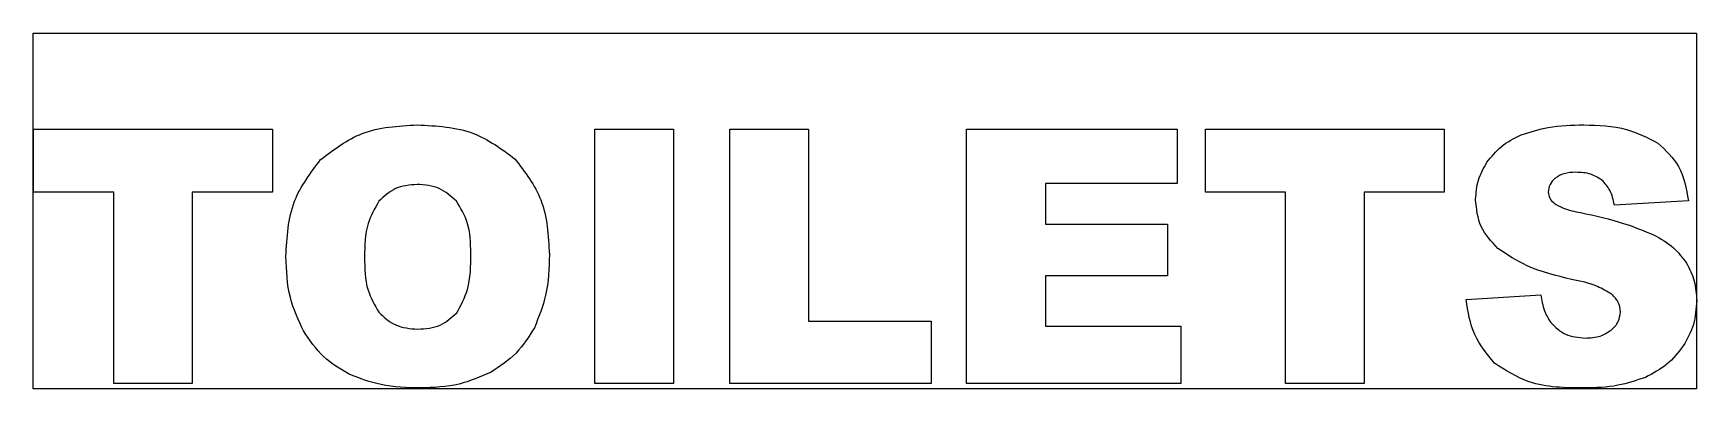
# Model space of a CAD drawing. Header units: millimetres. Extents: x -70 to -23.2, y -1 to 9.
import ezdxf

# ---------------------------------------------------------------- set-up
doc = ezdxf.new("R2010")
doc.units = ezdxf.units.MM
doc.layers.get('0').update_dxf_attribs({"linetype": 'CONTINUOUS'})

msp = doc.modelspace()

# ---------------------------------------------------------------- linework, layer by layer
for p, q in [((-69.99, 6.3), (-63.266, 6.3)), ((-69.99, 4.533), (-69.99, 6.3)), ((-63.266, 6.3), (-63.266, 4.533)), ((-54.189, 6.3), (-51.972, 6.3)), ((-54.189, -0.858), (-54.189, 6.3)), ((-51.972, 6.3), (-51.972, -0.858)), ((-50.386, 6.3), (-48.174, 6.3)), ((-50.386, -0.858), (-50.386, 6.3)), ((-48.174, 6.3), (-48.174, 0.905)), ((-43.72, 6.3), (-37.793, 6.3)), ((-43.72, -0.858), (-43.72, 6.3)), ((-37.793, 6.3), (-37.793, 4.772)), ((-36.997, 6.3), (-30.273, 6.3)), ((-36.997, 4.533), (-36.997, 6.3)), ((-30.273, 6.3), (-30.273, 4.533)), ((-37.793, 4.772), (-41.504, 4.772)), ((-41.504, 4.772), (-41.504, 3.634)), ((-67.734, 4.533), (-69.99, 4.533)), ((-67.734, -0.858), (-67.734, 4.533)), ((-63.266, 4.533), (-65.522, 4.533)), ((-65.522, 4.533), (-65.522, -0.858)), ((-34.741, 4.533), (-36.997, 4.533)), ((-34.741, -0.858), (-34.741, 4.533)), ((-30.273, 4.533), (-32.529, 4.533)), ((-32.529, 4.533), (-32.529, -0.858)), ((-23.398, 4.289), (-25.483, 4.166)), ((-41.504, 3.634), (-38.061, 3.634)), ((-38.061, 3.634), (-38.061, 2.174)), ((-38.061, 2.174), (-41.504, 2.174)), ((-41.504, 2.174), (-41.504, 0.763)), ((-29.658, 1.51), (-27.553, 1.642)), ((-48.174, 0.905), (-44.721, 0.905)), ((-44.721, 0.905), (-44.721, -0.858)), ((-41.504, 0.763), (-37.685, 0.763)), ((-37.685, 0.763), (-37.685, -0.858)), ((-65.522, -0.858), (-67.734, -0.858)), ((-51.972, -0.858), (-54.189, -0.858)), ((-44.721, -0.858), (-50.386, -0.858)), ((-37.685, -0.858), (-43.72, -0.858)), ((-32.529, -0.858), (-34.741, -0.858))]:
    msp.add_line(p, q)
msp.add_lwpolyline([(-23.174, -1), (-70, -1), (-70, 9), (-23.174, 9)], close=True)
for points, knots in [([(-61.909, 5.446), (-61.535, 5.73), (-60.734, 6.339), (-59.726, 6.393), (-59.189, 6.422)], [0, 0, 0, 0, 0.1378827, 0.2949431, 0.2949431, 0.2949431, 0.2949431]), ([(-59.189, 6.422), (-58.642, 6.396), (-57.625, 6.347), (-56.811, 5.742), (-56.435, 5.463)], [0, 0, 0, 0, 0.1600112, 0.2975293, 0.2975293, 0.2975293, 0.2975293]), ([(-29.07, 5.37), (-28.945, 5.527), (-28.683, 5.856), (-28.305, 6.043), (-28.108, 6.142)], [0, 0, 0, 0, 0.0593599, 0.1246566, 0.1246566, 0.1246566, 0.1246566]), ([(-28.108, 6.142), (-27.856, 6.223), (-27.285, 6.408), (-26.684, 6.417), (-26.347, 6.422)], [0, 0, 0, 0, 0.07897, 0.1791308, 0.1791308, 0.1791308, 0.1791308]), ([(-26.347, 6.422), (-25.936, 6.413), (-25.198, 6.396), (-24.544, 6.06), (-24.255, 5.912)], [0, 0, 0, 0, 0.1215817, 0.2178343, 0.2178343, 0.2178343, 0.2178343]), ([(-24.255, 5.912), (-24.038, 5.706), (-23.573, 5.263), (-23.459, 4.628), (-23.398, 4.289)], [0, 0, 0, 0, 0.0875673, 0.1878824, 0.1878824, 0.1878824, 0.1878824]), ([(-62.886, 2.716), (-62.857, 3.256), (-62.803, 4.267), (-62.193, 5.071), (-61.909, 5.446)], [0, 0, 0, 0, 0.157784, 0.2958736, 0.2958736, 0.2958736, 0.2958736]), ([(-56.435, 5.463), (-56.154, 5.094), (-55.55, 4.303), (-55.497, 3.307), (-55.469, 2.775)], [0, 0, 0, 0, 0.1360976, 0.2916128, 0.2916128, 0.2916128, 0.2916128]), ([(-29.389, 4.328), (-29.375, 4.51), (-29.346, 4.881), (-29.163, 5.205), (-29.07, 5.37)], [0, 0, 0, 0, 0.0542424, 0.1102383, 0.1102383, 0.1102383, 0.1102383]), ([(-59.194, 4.748), (-59.405, 4.729), (-59.817, 4.694), (-60.12, 4.412), (-60.268, 4.274)], [0, 0, 0, 0, 0.0614542, 0.1204632, 0.1204632, 0.1204632, 0.1204632]), ([(-58.088, 4.281), (-58.24, 4.417), (-58.554, 4.699), (-58.976, 4.731), (-59.194, 4.748)], [0, 0, 0, 0, 0.0594176, 0.1230555, 0.1230555, 0.1230555, 0.1230555]), ([(-27.148, 4.926), (-27.205, 4.869), (-27.316, 4.759), (-27.335, 4.604), (-27.344, 4.528)], [0, 0, 0, 0, 0.02330624, 0.04551708, 0.04551708, 0.04551708, 0.04551708]), ([(-26.567, 5.089), (-26.683, 5.086), (-26.891, 5.08), (-27.069, 4.973), (-27.148, 4.926)], [0, 0, 0, 0, 0.03405986, 0.06127394, 0.06127394, 0.06127394, 0.06127394]), ([(-25.832, 4.87), (-25.935, 4.934), (-26.159, 5.073), (-26.424, 5.084), (-26.567, 5.089)], [0, 0, 0, 0, 0.03570744, 0.07787585, 0.07787585, 0.07787585, 0.07787585]), ([(-25.483, 4.166), (-25.513, 4.312), (-25.569, 4.578), (-25.75, 4.779), (-25.832, 4.87)], [0, 0, 0, 0, 0.04368928, 0.07976436, 0.07976436, 0.07976436, 0.07976436]), ([(-60.268, 4.274), (-60.386, 4.069), (-60.662, 3.587), (-60.669, 3.028), (-60.674, 2.707)], [0, 0, 0, 0, 0.0698287, 0.164246, 0.164246, 0.164246, 0.164246]), ([(-57.68, 2.804), (-57.686, 3.104), (-57.697, 3.634), (-57.97, 4.085), (-58.088, 4.281)], [0, 0, 0, 0, 0.0880553, 0.1556135, 0.1556135, 0.1556135, 0.1556135]), ([(-28.764, 2.946), (-28.947, 3.139), (-29.313, 3.528), (-29.364, 4.06), (-29.389, 4.328)], [0, 0, 0, 0, 0.0774431, 0.1555598, 0.1555598, 0.1555598, 0.1555598]), ([(-27.344, 4.528), (-27.335, 4.471), (-27.318, 4.35), (-27.229, 4.265), (-27.182, 4.22)], [0, 0, 0, 0, 0.01672764, 0.03562372, 0.03562372, 0.03562372, 0.03562372]), ([(-27.182, 4.22), (-27.096, 4.171), (-26.865, 4.039), (-26.604, 3.988), (-26.44, 3.957)], [0, 0, 0, 0, 0.02970099, 0.07920799, 0.07920799, 0.07920799, 0.07920799]), ([(-26.44, 3.957), (-26.021, 3.866), (-25.31, 3.712), (-24.638, 3.437), (-24.363, 3.324)], [0, 0, 0, 0, 0.1283589, 0.2175343, 0.2175343, 0.2175343, 0.2175343]), ([(-24.363, 3.324), (-24.171, 3.217), (-23.811, 3.015), (-23.565, 2.685), (-23.449, 2.531)], [0, 0, 0, 0, 0.0649706, 0.1221626, 0.1221626, 0.1221626, 0.1221626]), ([(-26.689, 2.077), (-27.117, 2.177), (-27.859, 2.351), (-28.495, 2.768), (-28.764, 2.946)], [0, 0, 0, 0, 0.1303231, 0.2265221, 0.2265221, 0.2265221, 0.2265221]), ([(-62.392, 0.626), (-62.536, 0.935), (-62.844, 1.596), (-62.871, 2.326), (-62.886, 2.716)], [0, 0, 0, 0, 0.1010097, 0.216659, 0.216659, 0.216659, 0.216659]), ([(-60.674, 2.707), (-60.669, 2.388), (-60.662, 1.832), (-60.388, 1.353), (-60.271, 1.149)], [0, 0, 0, 0, 0.0936825, 0.1632117, 0.1632117, 0.1632117, 0.1632117]), ([(-58.071, 1.139), (-57.958, 1.351), (-57.683, 1.867), (-57.681, 2.457), (-57.68, 2.804)], [0, 0, 0, 0, 0.0711326, 0.1732851, 0.1732851, 0.1732851, 0.1732851]), ([(-55.469, 2.775), (-55.479, 2.389), (-55.499, 1.677), (-55.768, 1.018), (-55.891, 0.717)], [0, 0, 0, 0, 0.1146839, 0.2116196, 0.2116196, 0.2116196, 0.2116196]), ([(-23.449, 2.531), (-23.366, 2.367), (-23.197, 2.034), (-23.175, 1.661), (-23.164, 1.471)], [0, 0, 0, 0, 0.0545534, 0.1107948, 0.1107948, 0.1107948, 0.1107948]), ([(-25.556, 1.662), (-25.689, 1.739), (-26.041, 1.942), (-26.441, 2.025), (-26.689, 2.077)], [0, 0, 0, 0, 0.0458128, 0.1213033, 0.1213033, 0.1213033, 0.1213033]), ([(-28.862, -0.277), (-29.071, -0.022), (-29.5, 0.499), (-29.605, 1.168), (-29.658, 1.51)], [0, 0, 0, 0, 0.0969762, 0.1988519, 0.1988519, 0.1988519, 0.1988519]), ([(-27.553, 1.642), (-27.529, 1.488), (-27.486, 1.209), (-27.34, 0.968), (-27.275, 0.861)], [0, 0, 0, 0, 0.04634253, 0.08363875, 0.08363875, 0.08363875, 0.08363875]), ([(-25.312, 1.164), (-25.324, 1.255), (-25.349, 1.448), (-25.485, 1.588), (-25.556, 1.662)], [0, 0, 0, 0, 0.0270644, 0.0568065, 0.0568065, 0.0568065, 0.0568065]), ([(-23.164, 1.471), (-23.18, 1.246), (-23.212, 0.794), (-23.434, 0.4), (-23.545, 0.202)], [0, 0, 0, 0, 0.0668437, 0.1340112, 0.1340112, 0.1340112, 0.1340112]), ([(-60.271, 1.149), (-60.121, 1.011), (-59.812, 0.726), (-59.391, 0.692), (-59.175, 0.675)], [0, 0, 0, 0, 0.0593507, 0.1225427, 0.1225427, 0.1225427, 0.1225427]), ([(-59.175, 0.675), (-58.954, 0.691), (-58.532, 0.72), (-58.22, 1.004), (-58.071, 1.139)], [0, 0, 0, 0, 0.064287, 0.122858, 0.122858, 0.122858, 0.122858]), ([(-25.569, 0.648), (-25.494, 0.723), (-25.35, 0.867), (-25.325, 1.067), (-25.312, 1.164)], [0, 0, 0, 0, 0.030741, 0.05900404, 0.05900404, 0.05900404, 0.05900404]), ([(-61.106, -0.594), (-61.36, -0.444), (-61.881, -0.135), (-62.219, 0.369), (-62.392, 0.626)], [0, 0, 0, 0, 0.0874143, 0.179345, 0.179345, 0.179345, 0.179345]), ([(-55.891, 0.717), (-56.048, 0.464), (-56.362, -0.043), (-56.861, -0.37), (-57.112, -0.533)], [0, 0, 0, 0, 0.0881238, 0.1766269, 0.1766269, 0.1766269, 0.1766269]), ([(-27.275, 0.861), (-27.145, 0.734), (-26.874, 0.47), (-26.495, 0.441), (-26.299, 0.426)], [0, 0, 0, 0, 0.0527718, 0.1099655, 0.1099655, 0.1099655, 0.1099655]), ([(-26.299, 0.426), (-26.155, 0.432), (-25.891, 0.442), (-25.669, 0.584), (-25.569, 0.648)], [0, 0, 0, 0, 0.04229741, 0.07755069, 0.07755069, 0.07755069, 0.07755069]), ([(-23.545, 0.202), (-23.686, 0.019), (-23.975, -0.354), (-24.395, -0.57), (-24.609, -0.68)], [0, 0, 0, 0, 0.0685138, 0.1397046, 0.1397046, 0.1397046, 0.1397046]), ([(-26.333, -0.98), (-26.865, -0.976), (-27.779, -0.968), (-28.543, -0.481), (-28.862, -0.277)], [0, 0, 0, 0, 0.1555375, 0.2671675, 0.2671675, 0.2671675, 0.2671675]), ([(-59.101, -0.98), (-59.475, -0.97), (-60.165, -0.951), (-60.81, -0.707), (-61.106, -0.594)], [0, 0, 0, 0, 0.1110762, 0.2054049, 0.2054049, 0.2054049, 0.2054049]), ([(-57.112, -0.533), (-57.406, -0.663), (-58.039, -0.943), (-58.731, -0.967), (-59.101, -0.98)], [0, 0, 0, 0, 0.0957175, 0.2056006, 0.2056006, 0.2056006, 0.2056006]), ([(-24.609, -0.68), (-24.864, -0.767), (-25.422, -0.958), (-26.013, -0.972), (-26.333, -0.98)], [0, 0, 0, 0, 0.0804858, 0.1758745, 0.1758745, 0.1758745, 0.1758745])]:
    msp.add_open_spline(points, degree=3, knots=knots)

doc.saveas('drawing.dxf')
